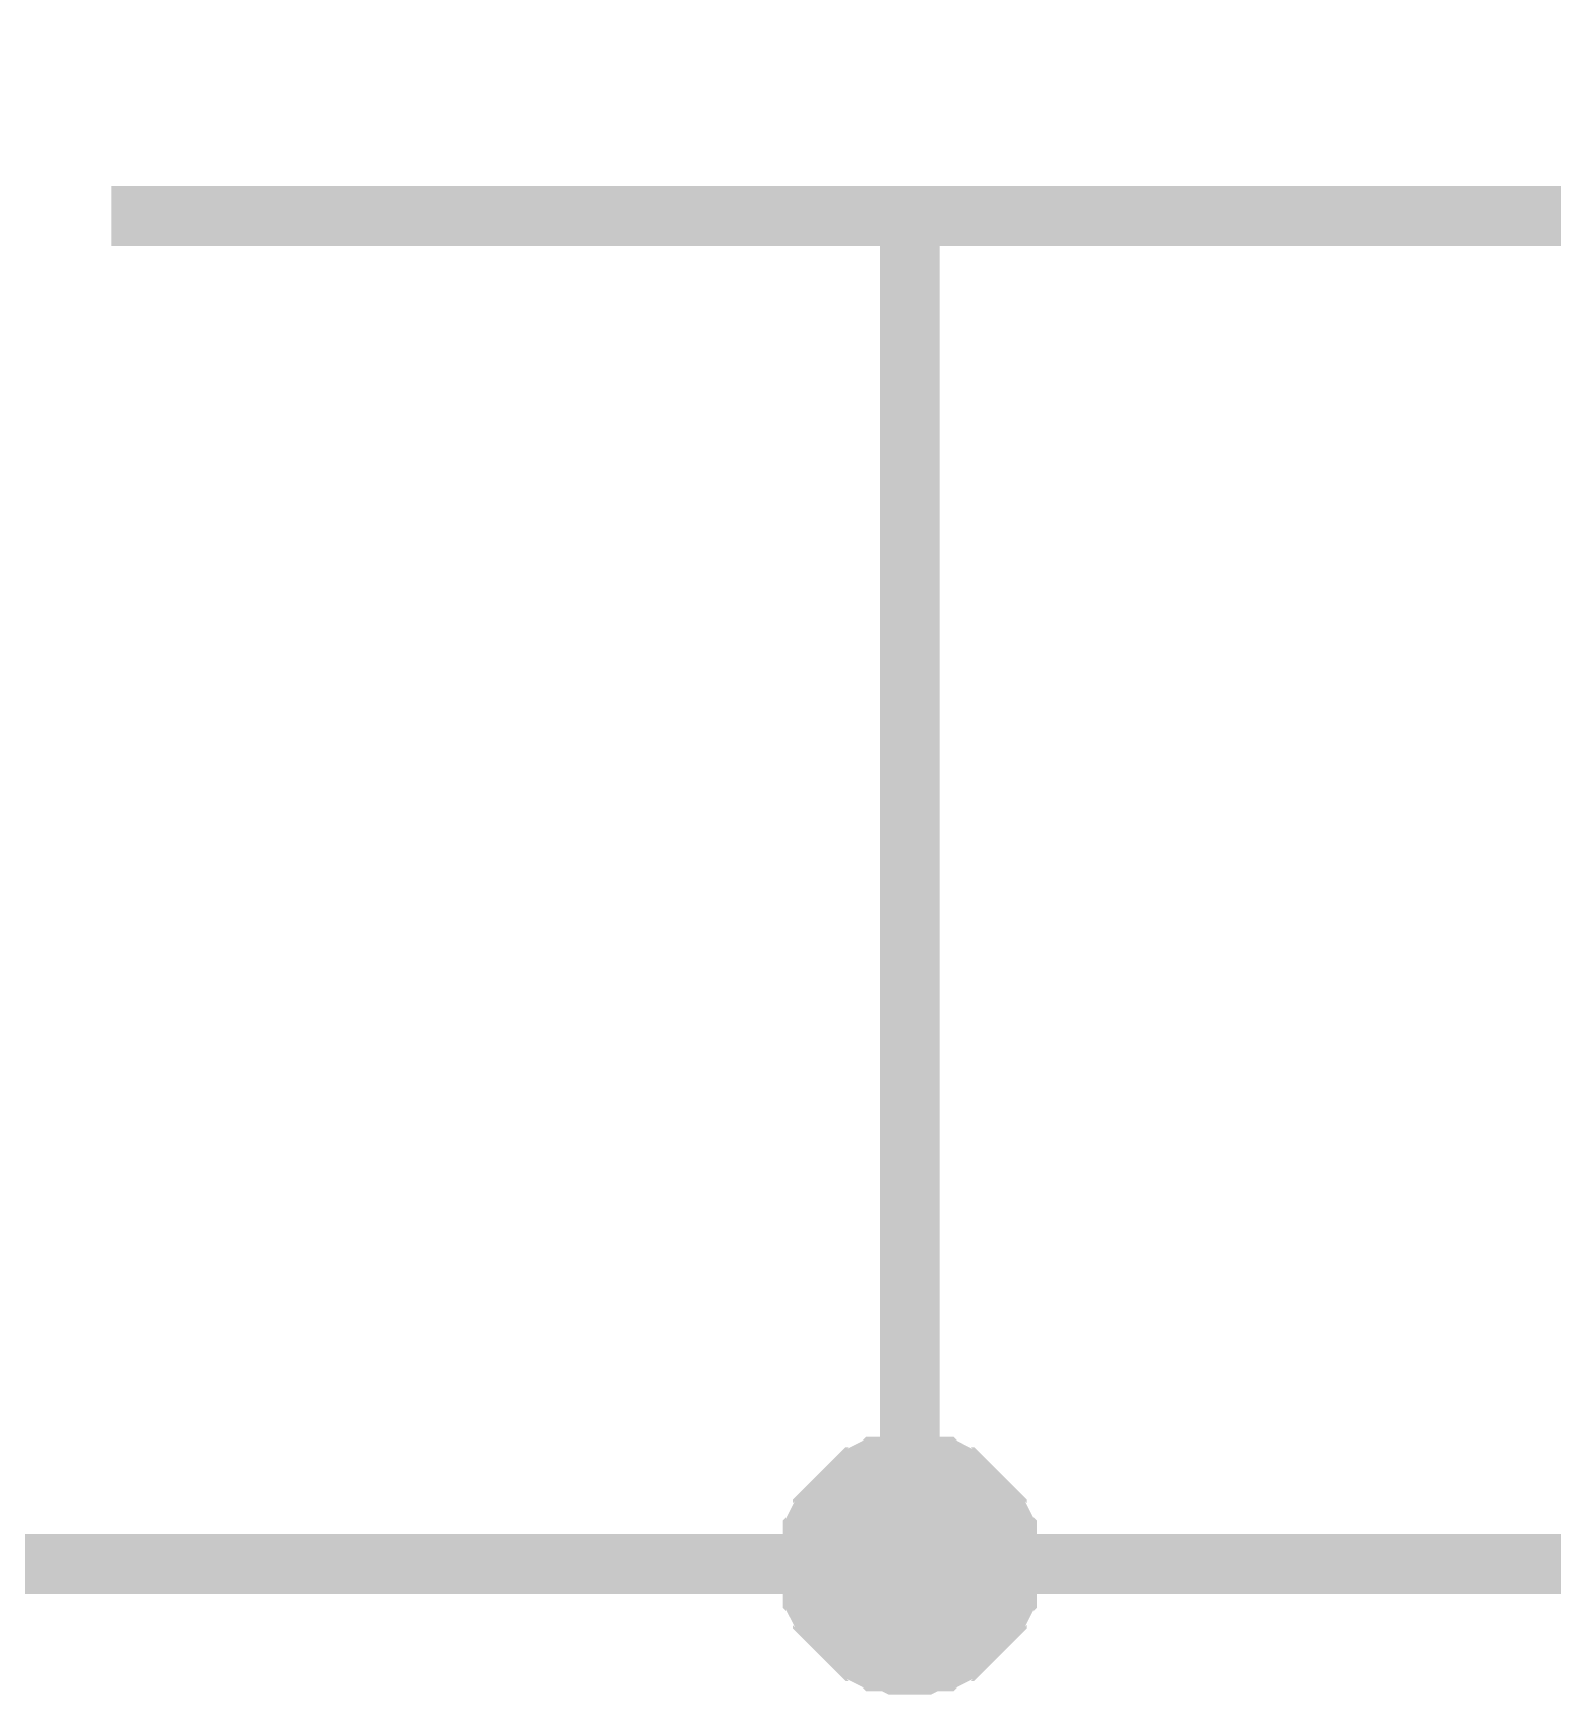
# Model space of a CAD drawing. Extents: x 0 to 594, y 0 to 420.
# Drawn here: x 110.71 to 118.31, y 149.34 to 157.65 of the extents above; entities that cross this region are included whole.
import ezdxf

# ---------------------------------------------------------------- set-up
doc = ezdxf.new("R2010")
doc.units = 0
doc.layers.add('SHEET', color=255, linetype='CONTINUOUS')

msp = doc.modelspace()

# ---------------------------------------------------------------- linework, layer by layer
at = {"layer": 'SHEET'}
for points, const_width in [([(107.5896, 157.5), (107.5896, 149.995), (115.091, 149.995)], 0.2997), ([(119.0848, 156.7356), (111.0972, 156.7356)], 0.2997), ([(115.091, 156.7356), (115.091, 152.4967)], 0.2997), ([(115.091, 152.4967), (115.091, 149.995), (122.5924, 149.995)], 0.2997), ([(114.5874, 149.995), (114.5874, 150.0124), (114.5874, 150.0472), (114.5874, 150.0645), (114.6048, 150.0993), (114.6048, 150.1166), (114.6048, 150.1514), (114.6221, 150.1688), (114.6221, 150.1861), (114.6395, 150.2209), (114.6569, 150.2383), (114.6569, 150.2556), (114.6742, 150.273), (114.6916, 150.2904), (114.709, 150.3077), (114.7263, 150.3251), (114.7437, 150.3425), (114.7611, 150.3599), (114.7784, 150.3772), (114.7958, 150.3946), (114.8131, 150.412), (114.8305, 150.4294), (114.8479, 150.4294), (114.8652, 150.4467), (114.9, 150.4641), (114.9173, 150.4641), (114.9347, 150.4815), (114.9694, 150.4815), (114.9868, 150.4815), (115.0215, 150.4988), (115.0389, 150.4988), (115.0736, 150.4988), (115.091, 150.4988)], 0.2997), ([(114.5874, 149.995), (114.5874, 150.0124), (114.5874, 150.0472), (114.5874, 150.0645), (114.6048, 150.0993), (114.6048, 150.1166), (114.6048, 150.1514), (114.6221, 150.1688), (114.6221, 150.1861), (114.6395, 150.2209), (114.6569, 150.2383), (114.6569, 150.2556), (114.6742, 150.273), (114.6916, 150.2904), (114.709, 150.3077), (114.7263, 150.3251), (114.7437, 150.3425), (114.7611, 150.3599), (114.7784, 150.3772), (114.7958, 150.3946), (114.8131, 150.412), (114.8305, 150.4294), (114.8479, 150.4294), (114.8652, 150.4467), (114.9, 150.4641), (114.9173, 150.4641), (114.9347, 150.4815), (114.9694, 150.4815), (114.9868, 150.4815), (115.0215, 150.4988), (115.0389, 150.4988), (115.0736, 150.4988), (115.091, 150.4988)], 0.2997), ([(114.5874, 149.995), (114.5874, 150.0124), (114.5874, 150.0472), (114.5874, 150.0645), (114.6048, 150.0993), (114.6048, 150.1166), (114.6048, 150.1514), (114.6221, 150.1688), (114.6221, 150.1861), (114.6395, 150.2209), (114.6569, 150.2383), (114.6569, 150.2556), (114.6742, 150.273), (114.6916, 150.2904), (114.709, 150.3077), (114.7263, 150.3251), (114.7437, 150.3425), (114.7611, 150.3599), (114.7784, 150.3772), (114.7958, 150.3946), (114.8131, 150.412), (114.8305, 150.4294), (114.8479, 150.4294), (114.8652, 150.4467), (114.9, 150.4641), (114.9173, 150.4641), (114.9347, 150.4815), (114.9694, 150.4815), (114.9868, 150.4815), (115.0215, 150.4988), (115.0389, 150.4988), (115.0736, 150.4988), (115.091, 150.4988)], 0.2997), ([(114.5874, 149.995), (114.5874, 150.0124), (114.5874, 150.0472), (114.5874, 150.0645), (114.6048, 150.0993), (114.6048, 150.1166), (114.6048, 150.1514), (114.6221, 150.1688), (114.6221, 150.1861), (114.6395, 150.2209), (114.6569, 150.2383), (114.6569, 150.2556), (114.6742, 150.273), (114.6916, 150.2904), (114.709, 150.3077), (114.7263, 150.3251), (114.7437, 150.3425), (114.7611, 150.3599), (114.7784, 150.3772), (114.7958, 150.3946), (114.8131, 150.412), (114.8305, 150.4294), (114.8479, 150.4294), (114.8652, 150.4467), (114.9, 150.4641), (114.9173, 150.4641), (114.9347, 150.4815), (114.9694, 150.4815), (114.9868, 150.4815), (115.0215, 150.4988), (115.0389, 150.4988), (115.0736, 150.4988), (115.091, 150.4988)], 0.2997), ([(115.091, 150.4988), (115.091, 150.4988)], 0.2997), ([(115.091, 150.4988), (115.1083, 150.4988), (115.1431, 150.4988), (115.1604, 150.4988), (115.1952, 150.4815), (115.2125, 150.4815), (115.2473, 150.4815), (115.2646, 150.4641), (115.282, 150.4641), (115.3167, 150.4467), (115.3341, 150.4294), (115.3514, 150.4294), (115.3688, 150.412), (115.3862, 150.3946), (115.4035, 150.3772), (115.4209, 150.3599), (115.4383, 150.3425), (115.4556, 150.3251), (115.473, 150.3077), (115.4904, 150.2904), (115.5077, 150.273), (115.5251, 150.2556), (115.5251, 150.2383), (115.5424, 150.2209), (115.5598, 150.1861), (115.5598, 150.1688), (115.5772, 150.1514), (115.5772, 150.1166), (115.5772, 150.0993), (115.5945, 150.0645), (115.5945, 150.0472), (115.5945, 150.0124), (115.5945, 149.995)], 0.2997), ([(115.091, 150.4988), (115.091, 150.4988)], 0.2997), ([(115.091, 150.4988), (115.1083, 150.4988), (115.1431, 150.4988), (115.1604, 150.4988), (115.1952, 150.4815), (115.2125, 150.4815), (115.2473, 150.4815), (115.2646, 150.4641), (115.282, 150.4641), (115.3167, 150.4467), (115.3341, 150.4294), (115.3514, 150.4294), (115.3688, 150.412), (115.3862, 150.3946), (115.4035, 150.3772), (115.4209, 150.3599), (115.4383, 150.3425), (115.4556, 150.3251), (115.473, 150.3077), (115.4904, 150.2904), (115.5077, 150.273), (115.5251, 150.2556), (115.5251, 150.2383), (115.5424, 150.2209), (115.5598, 150.1861), (115.5598, 150.1688), (115.5772, 150.1514), (115.5772, 150.1166), (115.5772, 150.0993), (115.5945, 150.0645), (115.5945, 150.0472), (115.5945, 150.0124), (115.5945, 149.995)], 0.2997), ([(115.091, 150.4988), (115.091, 150.4988)], 0.2997), ([(115.091, 150.4988), (115.1083, 150.4988), (115.1431, 150.4988), (115.1604, 150.4988), (115.1952, 150.4815), (115.2125, 150.4815), (115.2473, 150.4815), (115.2646, 150.4641), (115.282, 150.4641), (115.3167, 150.4467), (115.3341, 150.4294), (115.3514, 150.4294), (115.3688, 150.412), (115.3862, 150.3946), (115.4035, 150.3772), (115.4209, 150.3599), (115.4383, 150.3425), (115.4556, 150.3251), (115.473, 150.3077), (115.4904, 150.2904), (115.5077, 150.273), (115.5251, 150.2556), (115.5251, 150.2383), (115.5424, 150.2209), (115.5598, 150.1861), (115.5598, 150.1688), (115.5772, 150.1514), (115.5772, 150.1166), (115.5772, 150.0993), (115.5945, 150.0645), (115.5945, 150.0472), (115.5945, 150.0124), (115.5945, 149.995)], 0.2997), ([(115.091, 150.4988), (115.091, 150.4988)], 0.2997), ([(115.091, 150.4988), (115.1083, 150.4988), (115.1431, 150.4988), (115.1604, 150.4988), (115.1952, 150.4815), (115.2125, 150.4815), (115.2473, 150.4815), (115.2646, 150.4641), (115.282, 150.4641), (115.3167, 150.4467), (115.3341, 150.4294), (115.3514, 150.4294), (115.3688, 150.412), (115.3862, 150.3946), (115.4035, 150.3772), (115.4209, 150.3599), (115.4383, 150.3425), (115.4556, 150.3251), (115.473, 150.3077), (115.4904, 150.2904), (115.5077, 150.273), (115.5251, 150.2556), (115.5251, 150.2383), (115.5424, 150.2209), (115.5598, 150.1861), (115.5598, 150.1688), (115.5772, 150.1514), (115.5772, 150.1166), (115.5772, 150.0993), (115.5945, 150.0645), (115.5945, 150.0472), (115.5945, 150.0124), (115.5945, 149.995)], 0.2997), ([(114.5874, 149.995), (114.5874, 150.0124), (114.5874, 150.0472), (114.5874, 150.0645), (114.6048, 150.0993), (114.6048, 150.1166), (114.6048, 150.1514), (114.6221, 150.1688), (114.6221, 150.1861), (114.6395, 150.2209), (114.6569, 150.2383), (114.6569, 150.2556), (114.6742, 150.273), (114.6916, 150.2904), (114.709, 150.3077), (114.7263, 150.3251), (114.7437, 150.3425), (114.7611, 150.3599), (114.7784, 150.3772), (114.7958, 150.3946), (114.8131, 150.412), (114.8305, 150.4294), (114.8479, 150.4294), (114.8652, 150.4467), (114.9, 150.4641), (114.9173, 150.4641), (114.9347, 150.4815), (114.9694, 150.4815), (114.9868, 150.4815), (115.0215, 150.4988), (115.0389, 150.4988), (115.0736, 150.4988), (115.091, 150.4988)], 0.0991), ([(114.5874, 149.995), (114.5874, 150.0124), (114.5874, 150.0472), (114.5874, 150.0645), (114.6048, 150.0993), (114.6048, 150.1166), (114.6048, 150.1514), (114.6221, 150.1688), (114.6221, 150.1861), (114.6395, 150.2209), (114.6569, 150.2383), (114.6569, 150.2556), (114.6742, 150.273), (114.6916, 150.2904), (114.709, 150.3077), (114.7263, 150.3251), (114.7437, 150.3425), (114.7611, 150.3599), (114.7784, 150.3772), (114.7958, 150.3946), (114.8131, 150.412), (114.8305, 150.4294), (114.8479, 150.4294), (114.8652, 150.4467), (114.9, 150.4641), (114.9173, 150.4641), (114.9347, 150.4815), (114.9694, 150.4815), (114.9868, 150.4815), (115.0215, 150.4988), (115.0389, 150.4988), (115.0736, 150.4988), (115.091, 150.4988)], 0.0991), ([(114.5874, 149.995), (114.5874, 150.0124), (114.5874, 150.0472), (114.5874, 150.0645), (114.6048, 150.0993), (114.6048, 150.1166), (114.6048, 150.1514), (114.6221, 150.1688), (114.6221, 150.1861), (114.6395, 150.2209), (114.6569, 150.2383), (114.6569, 150.2556), (114.6742, 150.273), (114.6916, 150.2904), (114.709, 150.3077), (114.7263, 150.3251), (114.7437, 150.3425), (114.7611, 150.3599), (114.7784, 150.3772), (114.7958, 150.3946), (114.8131, 150.412), (114.8305, 150.4294), (114.8479, 150.4294), (114.8652, 150.4467), (114.9, 150.4641), (114.9173, 150.4641), (114.9347, 150.4815), (114.9694, 150.4815), (114.9868, 150.4815), (115.0215, 150.4988), (115.0389, 150.4988), (115.0736, 150.4988), (115.091, 150.4988)], 0.0991), ([(114.5874, 149.995), (114.5874, 150.0124), (114.5874, 150.0472), (114.5874, 150.0645), (114.6048, 150.0993), (114.6048, 150.1166), (114.6048, 150.1514), (114.6221, 150.1688), (114.6221, 150.1861), (114.6395, 150.2209), (114.6569, 150.2383), (114.6569, 150.2556), (114.6742, 150.273), (114.6916, 150.2904), (114.709, 150.3077), (114.7263, 150.3251), (114.7437, 150.3425), (114.7611, 150.3599), (114.7784, 150.3772), (114.7958, 150.3946), (114.8131, 150.412), (114.8305, 150.4294), (114.8479, 150.4294), (114.8652, 150.4467), (114.9, 150.4641), (114.9173, 150.4641), (114.9347, 150.4815), (114.9694, 150.4815), (114.9868, 150.4815), (115.0215, 150.4988), (115.0389, 150.4988), (115.0736, 150.4988), (115.091, 150.4988)], 0.0991), ([(115.091, 150.4988), (115.091, 150.4988)], 0.0991), ([(115.091, 150.4988), (115.1083, 150.4988), (115.1431, 150.4988), (115.1604, 150.4988), (115.1952, 150.4815), (115.2125, 150.4815), (115.2473, 150.4815), (115.2646, 150.4641), (115.282, 150.4641), (115.3167, 150.4467), (115.3341, 150.4294), (115.3514, 150.4294), (115.3688, 150.412), (115.3862, 150.3946), (115.4035, 150.3772), (115.4209, 150.3599), (115.4383, 150.3425), (115.4556, 150.3251), (115.473, 150.3077), (115.4904, 150.2904), (115.5077, 150.273), (115.5251, 150.2556), (115.5251, 150.2383), (115.5424, 150.2209), (115.5598, 150.1861), (115.5598, 150.1688), (115.5772, 150.1514), (115.5772, 150.1166), (115.5772, 150.0993), (115.5945, 150.0645), (115.5945, 150.0472), (115.5945, 150.0124), (115.5945, 149.995)], 0.0991), ([(115.091, 150.4988), (115.091, 150.4988)], 0.0991), ([(115.091, 150.4988), (115.1083, 150.4988), (115.1431, 150.4988), (115.1604, 150.4988), (115.1952, 150.4815), (115.2125, 150.4815), (115.2473, 150.4815), (115.2646, 150.4641), (115.282, 150.4641), (115.3167, 150.4467), (115.3341, 150.4294), (115.3514, 150.4294), (115.3688, 150.412), (115.3862, 150.3946), (115.4035, 150.3772), (115.4209, 150.3599), (115.4383, 150.3425), (115.4556, 150.3251), (115.473, 150.3077), (115.4904, 150.2904), (115.5077, 150.273), (115.5251, 150.2556), (115.5251, 150.2383), (115.5424, 150.2209), (115.5598, 150.1861), (115.5598, 150.1688), (115.5772, 150.1514), (115.5772, 150.1166), (115.5772, 150.0993), (115.5945, 150.0645), (115.5945, 150.0472), (115.5945, 150.0124), (115.5945, 149.995)], 0.0991), ([(115.091, 150.4988), (115.091, 150.4988)], 0.0991), ([(115.091, 150.4988), (115.1083, 150.4988), (115.1431, 150.4988), (115.1604, 150.4988), (115.1952, 150.4815), (115.2125, 150.4815), (115.2473, 150.4815), (115.2646, 150.4641), (115.282, 150.4641), (115.3167, 150.4467), (115.3341, 150.4294), (115.3514, 150.4294), (115.3688, 150.412), (115.3862, 150.3946), (115.4035, 150.3772), (115.4209, 150.3599), (115.4383, 150.3425), (115.4556, 150.3251), (115.473, 150.3077), (115.4904, 150.2904), (115.5077, 150.273), (115.5251, 150.2556), (115.5251, 150.2383), (115.5424, 150.2209), (115.5598, 150.1861), (115.5598, 150.1688), (115.5772, 150.1514), (115.5772, 150.1166), (115.5772, 150.0993), (115.5945, 150.0645), (115.5945, 150.0472), (115.5945, 150.0124), (115.5945, 149.995)], 0.0991), ([(115.091, 150.4988), (115.091, 150.4988)], 0.0991), ([(115.091, 150.4988), (115.1083, 150.4988), (115.1431, 150.4988), (115.1604, 150.4988), (115.1952, 150.4815), (115.2125, 150.4815), (115.2473, 150.4815), (115.2646, 150.4641), (115.282, 150.4641), (115.3167, 150.4467), (115.3341, 150.4294), (115.3514, 150.4294), (115.3688, 150.412), (115.3862, 150.3946), (115.4035, 150.3772), (115.4209, 150.3599), (115.4383, 150.3425), (115.4556, 150.3251), (115.473, 150.3077), (115.4904, 150.2904), (115.5077, 150.273), (115.5251, 150.2556), (115.5251, 150.2383), (115.5424, 150.2209), (115.5598, 150.1861), (115.5598, 150.1688), (115.5772, 150.1514), (115.5772, 150.1166), (115.5772, 150.0993), (115.5945, 150.0645), (115.5945, 150.0472), (115.5945, 150.0124), (115.5945, 149.995)], 0.0991), ([(115.091, 149.4912), (115.0736, 149.4912), (115.0389, 149.4912), (115.0215, 149.4912), (114.9868, 149.5086), (114.9694, 149.5086), (114.9347, 149.5086), (114.9173, 149.526), (114.9, 149.526), (114.8652, 149.5433), (114.8479, 149.5607), (114.8305, 149.5607), (114.8131, 149.5781), (114.7958, 149.5955), (114.7784, 149.6128), (114.7611, 149.6302), (114.7437, 149.6476), (114.7263, 149.665), (114.709, 149.6823), (114.6916, 149.6997), (114.6742, 149.7171), (114.6569, 149.7344), (114.6569, 149.7518), (114.6395, 149.7692), (114.6221, 149.8039), (114.6221, 149.8213), (114.6048, 149.8387), (114.6048, 149.8734), (114.6048, 149.8908), (114.5874, 149.9255), (114.5874, 149.9429), (114.5874, 149.9777), (114.5874, 149.995)], 0.2997), ([(114.5874, 149.995), (114.5874, 149.995)], 0.2997), ([(115.091, 149.4912), (115.0736, 149.4912), (115.0389, 149.4912), (115.0215, 149.4912), (114.9868, 149.5086), (114.9694, 149.5086), (114.9347, 149.5086), (114.9173, 149.526), (114.9, 149.526), (114.8652, 149.5433), (114.8479, 149.5607), (114.8305, 149.5607), (114.8131, 149.5781), (114.7958, 149.5955), (114.7784, 149.6128), (114.7611, 149.6302), (114.7437, 149.6476), (114.7263, 149.665), (114.709, 149.6823), (114.6916, 149.6997), (114.6742, 149.7171), (114.6569, 149.7344), (114.6569, 149.7518), (114.6395, 149.7692), (114.6221, 149.8039), (114.6221, 149.8213), (114.6048, 149.8387), (114.6048, 149.8734), (114.6048, 149.8908), (114.5874, 149.9255), (114.5874, 149.9429), (114.5874, 149.9777), (114.5874, 149.995)], 0.2997), ([(114.5874, 149.995), (114.5874, 149.995)], 0.2997), ([(115.091, 149.4912), (115.0736, 149.4912), (115.0389, 149.4912), (115.0215, 149.4912), (114.9868, 149.5086), (114.9694, 149.5086), (114.9347, 149.5086), (114.9173, 149.526), (114.9, 149.526), (114.8652, 149.5433), (114.8479, 149.5607), (114.8305, 149.5607), (114.8131, 149.5781), (114.7958, 149.5955), (114.7784, 149.6128), (114.7611, 149.6302), (114.7437, 149.6476), (114.7263, 149.665), (114.709, 149.6823), (114.6916, 149.6997), (114.6742, 149.7171), (114.6569, 149.7344), (114.6569, 149.7518), (114.6395, 149.7692), (114.6221, 149.8039), (114.6221, 149.8213), (114.6048, 149.8387), (114.6048, 149.8734), (114.6048, 149.8908), (114.5874, 149.9255), (114.5874, 149.9429), (114.5874, 149.9777), (114.5874, 149.995)], 0.2997), ([(114.5874, 149.995), (114.5874, 149.995)], 0.2997), ([(115.091, 149.4912), (115.0736, 149.4912), (115.0389, 149.4912), (115.0215, 149.4912), (114.9868, 149.5086), (114.9694, 149.5086), (114.9347, 149.5086), (114.9173, 149.526), (114.9, 149.526), (114.8652, 149.5433), (114.8479, 149.5607), (114.8305, 149.5607), (114.8131, 149.5781), (114.7958, 149.5955), (114.7784, 149.6128), (114.7611, 149.6302), (114.7437, 149.6476), (114.7263, 149.665), (114.709, 149.6823), (114.6916, 149.6997), (114.6742, 149.7171), (114.6569, 149.7344), (114.6569, 149.7518), (114.6395, 149.7692), (114.6221, 149.8039), (114.6221, 149.8213), (114.6048, 149.8387), (114.6048, 149.8734), (114.6048, 149.8908), (114.5874, 149.9255), (114.5874, 149.9429), (114.5874, 149.9777), (114.5874, 149.995)], 0.2997), ([(114.5874, 149.995), (114.5874, 149.995)], 0.2997), ([(115.5945, 149.995), (115.5945, 149.9777), (115.5945, 149.9429), (115.5945, 149.9255), (115.5772, 149.8908), (115.5772, 149.8734), (115.5772, 149.8387), (115.5598, 149.8213), (115.5598, 149.8039), (115.5424, 149.7692), (115.5251, 149.7518), (115.5251, 149.7344), (115.5077, 149.7171), (115.4904, 149.6997), (115.473, 149.6823), (115.4556, 149.665), (115.4383, 149.6476), (115.4209, 149.6302), (115.4035, 149.6128), (115.3862, 149.5955), (115.3688, 149.5781), (115.3514, 149.5607), (115.3341, 149.5607), (115.3167, 149.5433), (115.282, 149.526), (115.2646, 149.526), (115.2473, 149.5086), (115.2125, 149.5086), (115.1952, 149.5086), (115.1604, 149.4912), (115.1431, 149.4912), (115.1083, 149.4912), (115.091, 149.4912)], 0.2997), ([(115.5945, 149.995), (115.5945, 149.9777), (115.5945, 149.9429), (115.5945, 149.9255), (115.5772, 149.8908), (115.5772, 149.8734), (115.5772, 149.8387), (115.5598, 149.8213), (115.5598, 149.8039), (115.5424, 149.7692), (115.5251, 149.7518), (115.5251, 149.7344), (115.5077, 149.7171), (115.4904, 149.6997), (115.473, 149.6823), (115.4556, 149.665), (115.4383, 149.6476), (115.4209, 149.6302), (115.4035, 149.6128), (115.3862, 149.5955), (115.3688, 149.5781), (115.3514, 149.5607), (115.3341, 149.5607), (115.3167, 149.5433), (115.282, 149.526), (115.2646, 149.526), (115.2473, 149.5086), (115.2125, 149.5086), (115.1952, 149.5086), (115.1604, 149.4912), (115.1431, 149.4912), (115.1083, 149.4912), (115.091, 149.4912)], 0.2997), ([(115.5945, 149.995), (115.5945, 149.9777), (115.5945, 149.9429), (115.5945, 149.9255), (115.5772, 149.8908), (115.5772, 149.8734), (115.5772, 149.8387), (115.5598, 149.8213), (115.5598, 149.8039), (115.5424, 149.7692), (115.5251, 149.7518), (115.5251, 149.7344), (115.5077, 149.7171), (115.4904, 149.6997), (115.473, 149.6823), (115.4556, 149.665), (115.4383, 149.6476), (115.4209, 149.6302), (115.4035, 149.6128), (115.3862, 149.5955), (115.3688, 149.5781), (115.3514, 149.5607), (115.3341, 149.5607), (115.3167, 149.5433), (115.282, 149.526), (115.2646, 149.526), (115.2473, 149.5086), (115.2125, 149.5086), (115.1952, 149.5086), (115.1604, 149.4912), (115.1431, 149.4912), (115.1083, 149.4912), (115.091, 149.4912)], 0.2997), ([(115.5945, 149.995), (115.5945, 149.9777), (115.5945, 149.9429), (115.5945, 149.9255), (115.5772, 149.8908), (115.5772, 149.8734), (115.5772, 149.8387), (115.5598, 149.8213), (115.5598, 149.8039), (115.5424, 149.7692), (115.5251, 149.7518), (115.5251, 149.7344), (115.5077, 149.7171), (115.4904, 149.6997), (115.473, 149.6823), (115.4556, 149.665), (115.4383, 149.6476), (115.4209, 149.6302), (115.4035, 149.6128), (115.3862, 149.5955), (115.3688, 149.5781), (115.3514, 149.5607), (115.3341, 149.5607), (115.3167, 149.5433), (115.282, 149.526), (115.2646, 149.526), (115.2473, 149.5086), (115.2125, 149.5086), (115.1952, 149.5086), (115.1604, 149.4912), (115.1431, 149.4912), (115.1083, 149.4912), (115.091, 149.4912)], 0.2997), ([(115.5945, 149.995), (115.5945, 149.995), (115.5945, 149.995), (115.5945, 149.995), (115.5945, 149.995), (115.5945, 149.995), (115.5945, 149.995), (115.5945, 149.995), (115.5945, 149.995), (115.5945, 149.995), (115.5945, 149.995), (115.5945, 149.995), (115.5945, 149.995), (115.5945, 149.995), (115.5945, 149.995), (115.5945, 149.995), (115.5945, 149.995), (115.5945, 149.995), (115.5945, 149.995), (115.5945, 149.995), (115.5945, 149.995), (115.5945, 149.995), (115.5945, 149.995), (115.5945, 149.995), (115.5945, 149.995), (115.5945, 149.995), (115.5945, 149.995), (115.5945, 149.995), (115.5945, 149.995), (115.5945, 149.995), (115.5945, 149.995), (115.5945, 149.995), (115.5945, 149.995)], 0.2997), ([(115.5945, 149.995), (115.5945, 149.995)], 0.2997), ([(115.5945, 149.995), (115.5945, 149.995), (115.5945, 149.995), (115.5945, 149.995), (115.5945, 149.995), (115.5945, 149.995), (115.5945, 149.995), (115.5945, 149.995), (115.5945, 149.995), (115.5945, 149.995), (115.5945, 149.995), (115.5945, 149.995), (115.5945, 149.995), (115.5945, 149.995), (115.5945, 149.995), (115.5945, 149.995), (115.5945, 149.995), (115.5945, 149.995), (115.5945, 149.995), (115.5945, 149.995), (115.5945, 149.995), (115.5945, 149.995), (115.5945, 149.995), (115.5945, 149.995), (115.5945, 149.995), (115.5945, 149.995), (115.5945, 149.995), (115.5945, 149.995), (115.5945, 149.995), (115.5945, 149.995), (115.5945, 149.995), (115.5945, 149.995), (115.5945, 149.995)], 0.2997), ([(115.5945, 149.995), (115.5945, 149.995)], 0.2997), ([(115.5945, 149.995), (115.5945, 149.995), (115.5945, 149.995), (115.5945, 149.995), (115.5945, 149.995), (115.5945, 149.995), (115.5945, 149.995), (115.5945, 149.995), (115.5945, 149.995), (115.5945, 149.995), (115.5945, 149.995), (115.5945, 149.995), (115.5945, 149.995), (115.5945, 149.995), (115.5945, 149.995), (115.5945, 149.995), (115.5945, 149.995), (115.5945, 149.995), (115.5945, 149.995), (115.5945, 149.995), (115.5945, 149.995), (115.5945, 149.995), (115.5945, 149.995), (115.5945, 149.995), (115.5945, 149.995), (115.5945, 149.995), (115.5945, 149.995), (115.5945, 149.995), (115.5945, 149.995), (115.5945, 149.995), (115.5945, 149.995), (115.5945, 149.995), (115.5945, 149.995)], 0.2997), ([(115.5945, 149.995), (115.5945, 149.995)], 0.2997), ([(115.5945, 149.995), (115.5945, 149.995), (115.5945, 149.995), (115.5945, 149.995), (115.5945, 149.995), (115.5945, 149.995), (115.5945, 149.995), (115.5945, 149.995), (115.5945, 149.995), (115.5945, 149.995), (115.5945, 149.995), (115.5945, 149.995), (115.5945, 149.995), (115.5945, 149.995), (115.5945, 149.995), (115.5945, 149.995), (115.5945, 149.995), (115.5945, 149.995), (115.5945, 149.995), (115.5945, 149.995), (115.5945, 149.995), (115.5945, 149.995), (115.5945, 149.995), (115.5945, 149.995), (115.5945, 149.995), (115.5945, 149.995), (115.5945, 149.995), (115.5945, 149.995), (115.5945, 149.995), (115.5945, 149.995), (115.5945, 149.995), (115.5945, 149.995), (115.5945, 149.995)], 0.2997), ([(115.5945, 149.995), (115.5945, 149.995)], 0.2997), ([(115.091, 149.4912), (115.0736, 149.4912), (115.0389, 149.4912), (115.0215, 149.4912), (114.9868, 149.5086), (114.9694, 149.5086), (114.9347, 149.5086), (114.9173, 149.526), (114.9, 149.526), (114.8652, 149.5433), (114.8479, 149.5607), (114.8305, 149.5607), (114.8131, 149.5781), (114.7958, 149.5955), (114.7784, 149.6128), (114.7611, 149.6302), (114.7437, 149.6476), (114.7263, 149.665), (114.709, 149.6823), (114.6916, 149.6997), (114.6742, 149.7171), (114.6569, 149.7344), (114.6569, 149.7518), (114.6395, 149.7692), (114.6221, 149.8039), (114.6221, 149.8213), (114.6048, 149.8387), (114.6048, 149.8734), (114.6048, 149.8908), (114.5874, 149.9255), (114.5874, 149.9429), (114.5874, 149.9777), (114.5874, 149.995)], 0.0991), ([(114.5874, 149.995), (114.5874, 149.995)], 0.0991), ([(115.091, 149.4912), (115.0736, 149.4912), (115.0389, 149.4912), (115.0215, 149.4912), (114.9868, 149.5086), (114.9694, 149.5086), (114.9347, 149.5086), (114.9173, 149.526), (114.9, 149.526), (114.8652, 149.5433), (114.8479, 149.5607), (114.8305, 149.5607), (114.8131, 149.5781), (114.7958, 149.5955), (114.7784, 149.6128), (114.7611, 149.6302), (114.7437, 149.6476), (114.7263, 149.665), (114.709, 149.6823), (114.6916, 149.6997), (114.6742, 149.7171), (114.6569, 149.7344), (114.6569, 149.7518), (114.6395, 149.7692), (114.6221, 149.8039), (114.6221, 149.8213), (114.6048, 149.8387), (114.6048, 149.8734), (114.6048, 149.8908), (114.5874, 149.9255), (114.5874, 149.9429), (114.5874, 149.9777), (114.5874, 149.995)], 0.0991), ([(114.5874, 149.995), (114.5874, 149.995)], 0.0991), ([(115.091, 149.4912), (115.0736, 149.4912), (115.0389, 149.4912), (115.0215, 149.4912), (114.9868, 149.5086), (114.9694, 149.5086), (114.9347, 149.5086), (114.9173, 149.526), (114.9, 149.526), (114.8652, 149.5433), (114.8479, 149.5607), (114.8305, 149.5607), (114.8131, 149.5781), (114.7958, 149.5955), (114.7784, 149.6128), (114.7611, 149.6302), (114.7437, 149.6476), (114.7263, 149.665), (114.709, 149.6823), (114.6916, 149.6997), (114.6742, 149.7171), (114.6569, 149.7344), (114.6569, 149.7518), (114.6395, 149.7692), (114.6221, 149.8039), (114.6221, 149.8213), (114.6048, 149.8387), (114.6048, 149.8734), (114.6048, 149.8908), (114.5874, 149.9255), (114.5874, 149.9429), (114.5874, 149.9777), (114.5874, 149.995)], 0.0991), ([(114.5874, 149.995), (114.5874, 149.995)], 0.0991), ([(115.091, 149.4912), (115.0736, 149.4912), (115.0389, 149.4912), (115.0215, 149.4912), (114.9868, 149.5086), (114.9694, 149.5086), (114.9347, 149.5086), (114.9173, 149.526), (114.9, 149.526), (114.8652, 149.5433), (114.8479, 149.5607), (114.8305, 149.5607), (114.8131, 149.5781), (114.7958, 149.5955), (114.7784, 149.6128), (114.7611, 149.6302), (114.7437, 149.6476), (114.7263, 149.665), (114.709, 149.6823), (114.6916, 149.6997), (114.6742, 149.7171), (114.6569, 149.7344), (114.6569, 149.7518), (114.6395, 149.7692), (114.6221, 149.8039), (114.6221, 149.8213), (114.6048, 149.8387), (114.6048, 149.8734), (114.6048, 149.8908), (114.5874, 149.9255), (114.5874, 149.9429), (114.5874, 149.9777), (114.5874, 149.995)], 0.0991), ([(114.5874, 149.995), (114.5874, 149.995)], 0.0991), ([(115.5945, 149.995), (115.5945, 149.9777), (115.5945, 149.9429), (115.5945, 149.9255), (115.5772, 149.8908), (115.5772, 149.8734), (115.5772, 149.8387), (115.5598, 149.8213), (115.5598, 149.8039), (115.5424, 149.7692), (115.5251, 149.7518), (115.5251, 149.7344), (115.5077, 149.7171), (115.4904, 149.6997), (115.473, 149.6823), (115.4556, 149.665), (115.4383, 149.6476), (115.4209, 149.6302), (115.4035, 149.6128), (115.3862, 149.5955), (115.3688, 149.5781), (115.3514, 149.5607), (115.3341, 149.5607), (115.3167, 149.5433), (115.282, 149.526), (115.2646, 149.526), (115.2473, 149.5086), (115.2125, 149.5086), (115.1952, 149.5086), (115.1604, 149.4912), (115.1431, 149.4912), (115.1083, 149.4912), (115.091, 149.4912)], 0.0991), ([(115.5945, 149.995), (115.5945, 149.9777), (115.5945, 149.9429), (115.5945, 149.9255), (115.5772, 149.8908), (115.5772, 149.8734), (115.5772, 149.8387), (115.5598, 149.8213), (115.5598, 149.8039), (115.5424, 149.7692), (115.5251, 149.7518), (115.5251, 149.7344), (115.5077, 149.7171), (115.4904, 149.6997), (115.473, 149.6823), (115.4556, 149.665), (115.4383, 149.6476), (115.4209, 149.6302), (115.4035, 149.6128), (115.3862, 149.5955), (115.3688, 149.5781), (115.3514, 149.5607), (115.3341, 149.5607), (115.3167, 149.5433), (115.282, 149.526), (115.2646, 149.526), (115.2473, 149.5086), (115.2125, 149.5086), (115.1952, 149.5086), (115.1604, 149.4912), (115.1431, 149.4912), (115.1083, 149.4912), (115.091, 149.4912)], 0.0991), ([(115.5945, 149.995), (115.5945, 149.9777), (115.5945, 149.9429), (115.5945, 149.9255), (115.5772, 149.8908), (115.5772, 149.8734), (115.5772, 149.8387), (115.5598, 149.8213), (115.5598, 149.8039), (115.5424, 149.7692), (115.5251, 149.7518), (115.5251, 149.7344), (115.5077, 149.7171), (115.4904, 149.6997), (115.473, 149.6823), (115.4556, 149.665), (115.4383, 149.6476), (115.4209, 149.6302), (115.4035, 149.6128), (115.3862, 149.5955), (115.3688, 149.5781), (115.3514, 149.5607), (115.3341, 149.5607), (115.3167, 149.5433), (115.282, 149.526), (115.2646, 149.526), (115.2473, 149.5086), (115.2125, 149.5086), (115.1952, 149.5086), (115.1604, 149.4912), (115.1431, 149.4912), (115.1083, 149.4912), (115.091, 149.4912)], 0.0991), ([(115.5945, 149.995), (115.5945, 149.9777), (115.5945, 149.9429), (115.5945, 149.9255), (115.5772, 149.8908), (115.5772, 149.8734), (115.5772, 149.8387), (115.5598, 149.8213), (115.5598, 149.8039), (115.5424, 149.7692), (115.5251, 149.7518), (115.5251, 149.7344), (115.5077, 149.7171), (115.4904, 149.6997), (115.473, 149.6823), (115.4556, 149.665), (115.4383, 149.6476), (115.4209, 149.6302), (115.4035, 149.6128), (115.3862, 149.5955), (115.3688, 149.5781), (115.3514, 149.5607), (115.3341, 149.5607), (115.3167, 149.5433), (115.282, 149.526), (115.2646, 149.526), (115.2473, 149.5086), (115.2125, 149.5086), (115.1952, 149.5086), (115.1604, 149.4912), (115.1431, 149.4912), (115.1083, 149.4912), (115.091, 149.4912)], 0.0991), ([(115.5945, 149.995), (115.5945, 149.995), (115.5945, 149.995), (115.5945, 149.995), (115.5945, 149.995), (115.5945, 149.995), (115.5945, 149.995), (115.5945, 149.995), (115.5945, 149.995), (115.5945, 149.995), (115.5945, 149.995), (115.5945, 149.995), (115.5945, 149.995), (115.5945, 149.995), (115.5945, 149.995), (115.5945, 149.995), (115.5945, 149.995), (115.5945, 149.995), (115.5945, 149.995), (115.5945, 149.995), (115.5945, 149.995), (115.5945, 149.995), (115.5945, 149.995), (115.5945, 149.995), (115.5945, 149.995), (115.5945, 149.995), (115.5945, 149.995), (115.5945, 149.995), (115.5945, 149.995), (115.5945, 149.995), (115.5945, 149.995), (115.5945, 149.995), (115.5945, 149.995)], 0.0991), ([(115.5945, 149.995), (115.5945, 149.995)], 0.0991), ([(115.5945, 149.995), (115.5945, 149.995), (115.5945, 149.995), (115.5945, 149.995), (115.5945, 149.995), (115.5945, 149.995), (115.5945, 149.995), (115.5945, 149.995), (115.5945, 149.995), (115.5945, 149.995), (115.5945, 149.995), (115.5945, 149.995), (115.5945, 149.995), (115.5945, 149.995), (115.5945, 149.995), (115.5945, 149.995), (115.5945, 149.995), (115.5945, 149.995), (115.5945, 149.995), (115.5945, 149.995), (115.5945, 149.995), (115.5945, 149.995), (115.5945, 149.995), (115.5945, 149.995), (115.5945, 149.995), (115.5945, 149.995), (115.5945, 149.995), (115.5945, 149.995), (115.5945, 149.995), (115.5945, 149.995), (115.5945, 149.995), (115.5945, 149.995), (115.5945, 149.995)], 0.0991), ([(115.5945, 149.995), (115.5945, 149.995)], 0.0991), ([(115.5945, 149.995), (115.5945, 149.995), (115.5945, 149.995), (115.5945, 149.995), (115.5945, 149.995), (115.5945, 149.995), (115.5945, 149.995), (115.5945, 149.995), (115.5945, 149.995), (115.5945, 149.995), (115.5945, 149.995), (115.5945, 149.995), (115.5945, 149.995), (115.5945, 149.995), (115.5945, 149.995), (115.5945, 149.995), (115.5945, 149.995), (115.5945, 149.995), (115.5945, 149.995), (115.5945, 149.995), (115.5945, 149.995), (115.5945, 149.995), (115.5945, 149.995), (115.5945, 149.995), (115.5945, 149.995), (115.5945, 149.995), (115.5945, 149.995), (115.5945, 149.995), (115.5945, 149.995), (115.5945, 149.995), (115.5945, 149.995), (115.5945, 149.995), (115.5945, 149.995)], 0.0991), ([(115.5945, 149.995), (115.5945, 149.995)], 0.0991), ([(115.5945, 149.995), (115.5945, 149.995), (115.5945, 149.995), (115.5945, 149.995), (115.5945, 149.995), (115.5945, 149.995), (115.5945, 149.995), (115.5945, 149.995), (115.5945, 149.995), (115.5945, 149.995), (115.5945, 149.995), (115.5945, 149.995), (115.5945, 149.995), (115.5945, 149.995), (115.5945, 149.995), (115.5945, 149.995), (115.5945, 149.995), (115.5945, 149.995), (115.5945, 149.995), (115.5945, 149.995), (115.5945, 149.995), (115.5945, 149.995), (115.5945, 149.995), (115.5945, 149.995), (115.5945, 149.995), (115.5945, 149.995), (115.5945, 149.995), (115.5945, 149.995), (115.5945, 149.995), (115.5945, 149.995), (115.5945, 149.995), (115.5945, 149.995), (115.5945, 149.995)], 0.0991), ([(115.5945, 149.995), (115.5945, 149.995)], 0.0991)]:
    msp.add_lwpolyline(points, dxfattribs=dict(at, const_width=const_width))
at = {"layer": 'SHEET', "const_width": 0.508}
msp.add_lwpolyline([(114.746, 150, 1), (115.254, 150, 1)], format="xyb", close=True, dxfattribs=at)

doc.saveas('drawing.dxf')
